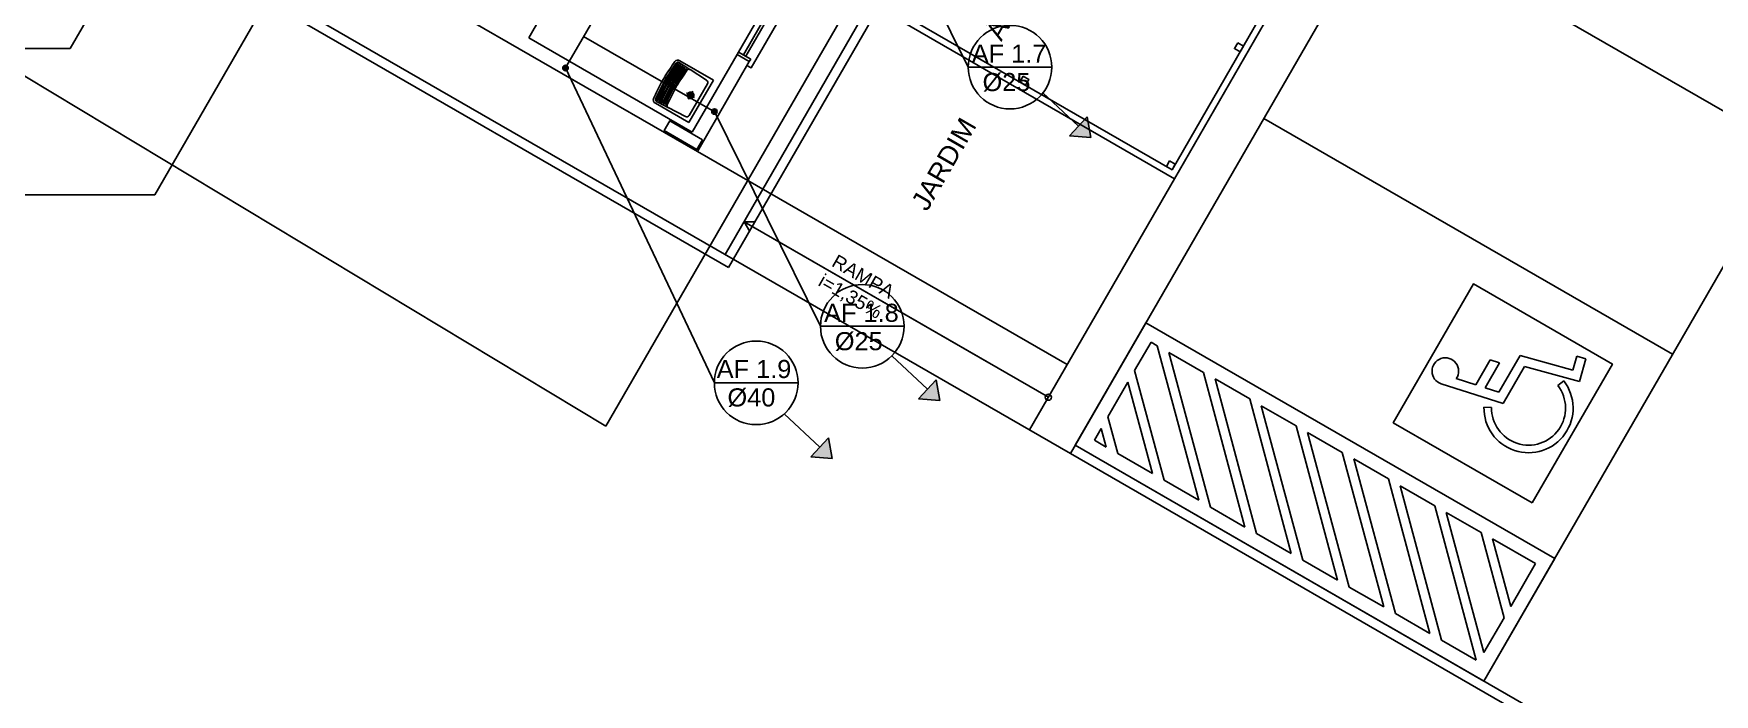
# Model space of a CAD drawing. Extents: x 354 to 566, y 99 to 173.
# Drawn here: x 452.73 to 470.54, y 113.85 to 120.85 of the extents above; entities that cross this region are included whole.
import ezdxf

# ---------------------------------------------------------------- set-up
doc = ezdxf.new("R2010")
doc.units = 0
doc.header["$MEASUREMENT"] = 0
doc.linetypes.add('TRACEJADO_G', pattern=[0.375, 0.25, -0.125])
doc.layers.get('0').update_dxf_attribs({"linetype": 'CONTINUOUS'})
for name, color, linetype in [('A-JANEL', 3, 'CONTINUOUS'), ('A-PAREDE', 5, 'CONTINUOUS'), ('A-PISOS-CTEL', 2, 'TRACEJADO_G'), ('A-PISOS-NIVEL', 1, 'CONTINUOUS'), ('A-WCCOZ', 7, 'CONTINUOUS'), ('ARQ-BNC-VISTA', 1, 'CONTINUOUS'), ('ARQ-ESQ-VISTA1', 2, 'CONTINUOUS'), ('ARQ-PIS-VISTA', 8, 'CONTINUOUS'), ('ARQ-TXT-1_050', 2, 'CONTINUOUS'), ('ARQ-TXT-1_075', 2, 'CONTINUOUS'), ('DISTRIBUIÇÃO', 4, 'CONTINUOUS'), ('ESG-GERAL', 7, 'CONTINUOUS'), ('INST', 1, 'CONTINUOUS'), ('TEXTO', 3, 'CONTINUOUS')]:
    doc.layers.add(name, color=color, linetype=linetype)
doc.styles.add('ESC-50-A20', font='arial.ttf', dxfattribs={"height": 0.1})

# ---------------------------------------------------------------- blocks, each defined once
blk = doc.blocks.new('Paraplegico')
for p, q in [((134, 171.8), (119.2, 239.1)), ((136.5, 206.8), (131.9, 228.1)), ((136.5, 206.8), (167.2, 206.8)), ((138.7, 196.8), (169.4, 196.8)), ((142, 181.8), (138.7, 196.8)), ((169.4, 196.8), (167.2, 206.8)), ((124.1, 180.5), (120.3, 187.6)), ((142, 181.8), (186.9, 181.8)), ((186.9, 181.8), (201.5, 125.6)), ((134, 171.8), (179.2, 171.8)), ((179.2, 171.8), (194.3, 113.5)), ((179.3, 131.3), (186.7, 128.3)), ((216.3, 129.2), (201.5, 125.6)), ((216.3, 129.2), (218.8, 119.6)), ((218.8, 119.6), (194.3, 113.5))]:
    blk.add_line(p, q)
for centre, radius, start, end in [((133, 242.1), 14.1, 265.5481, 192.3635), ((143, 146.1), 47.2, 118.7728, 337.7713), ((143, 146.1), 39.2, 118.7728, 337.7713)]:
    blk.add_arc(centre, radius, start, end)

msp = doc.modelspace()

# ---------------------------------------------------------------- hatches: boundary and pattern name
at = {"layer": 'A-WCCOZ'}
h = msp.add_hatch(color=3, dxfattribs=at)
h.paths.add_polyline_path([(458.355, 120.465, 0.57735), (458.398, 120.49, 0.267949), (458.384, 120.515)])
h.paths.add_polyline_path([(458.384, 120.515, 0.57735), (458.34, 120.49, 0.267949), (458.355, 120.465)])
h = msp.add_hatch(color=3, dxfattribs=at)
h.paths.add_polyline_path([(459.932, 120.003, 0.57735), (459.976, 120.028, 0.267949), (459.961, 120.053)])
h.paths.add_polyline_path([(459.961, 120.053, 0.57735), (459.918, 120.028, 0.267949), (459.932, 120.003)])
at = {"layer": 'INST'}
for points in [[(463.896, 119.973), (463.709, 119.771), (463.935, 119.752)], [(462.296, 117.185), (462.109, 116.983), (462.335, 116.964)], [(461.156, 116.57), (460.969, 116.369), (461.195, 116.349)]]:
    msp.add_hatch(color=2, dxfattribs=at).paths.add_polyline_path(points)

# ---------------------------------------------------------------- linework, layer by layer
at = {"color": 251}
for p, q in [((464.794, 119.412), (466.271, 121.972)), ((464.82, 119.316), (466.332, 121.937)), ((461.596, 121.176), (464.82, 119.316)), ((461.631, 121.236), (464.794, 119.412))]:
    msp.add_line(p, q, dxfattribs=at)
at = {"layer": 'A-JANEL', "color": 251}
msp.add_line((460.316, 120.558), (460.186, 120.633), dxfattribs=at)
at = {"layer": 'A-PAREDE', "color": 251}
for p, q in [((459.767, 119.605), (455.652, 121.979)), ((459.712, 119.81), (457.979, 120.809)), ((460.186, 120.633), (459.712, 119.81)), ((460.316, 120.558), (459.767, 119.605)), ((460.316, 120.558), (460.186, 120.633))]:
    msp.add_line(p, q, dxfattribs=at)
msp.add_lwpolyline([(459.821, 119.73), (459.475, 119.93), (459.415, 119.826), (459.761, 119.626)], close=True, dxfattribs=at)
at = {"layer": 'A-PISOS-CTEL', "color": 251, "linetype": 'TRACEJADO_G', "ltscale": 150}
msp.add_lwpolyline([(453.08, 122.423), (461.849, 137.625), (468.865, 133.578), (460.097, 118.376)], close=True, dxfattribs=at)
at = {"layer": 'A-PISOS-NIVEL', "color": 251}
for p, q in [((463.717, 116.403), (469.463, 126.365)), ((473.794, 123.866), (468.098, 113.991)), ((454.011, 122.236), (453.122, 120.696)), ((471.346, 119.622), (467.015, 122.12)), ((454.017, 119.146), (455.252, 121.286)), ((455.252, 121.286), (463.717, 116.403)), ((461.596, 121.176), (460.46, 119.205)), ((453.122, 120.696), (450.247, 120.696)), ((470.097, 117.456), (465.766, 119.954)), ((459.767, 119.605), (463.684, 117.346)), ((464.82, 119.316), (463.284, 116.653)), ((454.017, 119.146), (450.247, 119.146)), ((460.46, 119.205), (460.06, 118.513)), ((460.26, 118.859), (463.484, 116.999)), ((472.163, 111.647), (463.767, 116.49)), ((472.113, 111.56), (463.717, 116.403))]:
    msp.add_line(p, q, dxfattribs=at)
for points in [[(465.49, 120.757), (465.455, 120.696), (465.515, 120.661), (465.55, 120.722), (465.49, 120.757)], [(463.217, 120.402), (463.182, 120.342), (463.243, 120.307), (463.278, 120.367), (463.217, 120.402)], [(464.769, 119.507), (464.734, 119.447), (464.794, 119.412), (464.829, 119.472), (464.769, 119.507)]]:
    msp.add_lwpolyline(points, dxfattribs=at)
at = {"layer": 'ARQ-BNC-VISTA', "color": 251}
for p, q in [((459.654, 120.495), (459.571, 120.548)), ((459.58, 120.567), (459.937, 120.361)), ((459.387, 120.34), (459.403, 120.369)), ((459.42, 120.398), (459.403, 120.369)), ((459.436, 120.386), (459.421, 120.359)), ((459.448, 120.377), (459.434, 120.352)), ((459.462, 120.367), (459.448, 120.343)), ((459.654, 120.495), (459.691, 120.471)), ((459.655, 120.462), (459.658, 120.467)), ((459.862, 120.362), (459.688, 120.473)), ((459.405, 120.332), (459.421, 120.359)), ((459.419, 120.326), (459.434, 120.352)), ((459.434, 120.319), (459.448, 120.343)), ((459.443, 120.315), (459.457, 120.338)), ((459.47, 120.361), (459.457, 120.338)), ((459.459, 120.309), (459.471, 120.33)), ((459.468, 120.305), (459.48, 120.325)), ((459.484, 120.351), (459.471, 120.33)), ((459.492, 120.345), (459.48, 120.325)), ((459.483, 120.298), (459.494, 120.317)), ((459.492, 120.294), (459.503, 120.312)), ((459.505, 120.336), (459.494, 120.317)), ((459.513, 120.33), (459.503, 120.312)), ((459.507, 120.287), (459.517, 120.304)), ((459.526, 120.32), (459.517, 120.304)), ((459.518, 120.283), (459.527, 120.298)), ((459.535, 120.313), (459.527, 120.298)), ((459.533, 120.276), (459.541, 120.29)), ((459.549, 120.303), (459.541, 120.29)), ((459.737, 120.177), (459.652, 120.226)), ((459.67, 120.159), (459.694, 120.201)), ((459.937, 120.361), (459.677, 119.911)), ((459.872, 120.322), (459.679, 119.987)), ((459.719, 120.244), (459.694, 120.201)), ((459.321, 120.117), (459.677, 119.911)), ((459.42, 120.089), (459.333, 120.135)), ((459.42, 120.089), (459.459, 120.069)), ((459.449, 120.105), (459.446, 120.1)), ((459.639, 119.975), (459.456, 120.07))]:
    msp.add_line(p, q, dxfattribs=at)
for centre, radius, start, end in [((464.685, 116.989), 6.272, 145.3086, 147.0756), ((459.559, 120.53), 0.043, 59.4761, 137.4312), ((459.559, 120.529), 0.0225, 57.5313, 145.3733), ((464.685, 116.989), 6.252, 145.3733, 147.0864), ((464.685, 116.989), 6.237, 145.3733, 147.0945), ((464.685, 116.989), 6.221, 145.3733, 147.1035), ((464.685, 116.989), 6.21, 145.3733, 147.1092), ((464.685, 116.989), 6.194, 145.3733, 147.1184), ((464.685, 116.989), 6.184, 145.3733, 147.1239), ((464.685, 116.989), 6.167, 145.3733, 147.1331), ((464.685, 116.989), 6.157, 145.3733, 147.1387), ((464.685, 116.989), 6.141, 145.3733, 147.1479), ((464.685, 116.989), 6.129, 145.3733, 147.1543), ((464.685, 116.989), 6.113, 145.3733, 147.1637), ((459.559, 120.529), 0.00825, 322.2965, 148.4501), ((459.582, 120.514), 0.00847, 316.4696, 154.277), ((459.605, 120.5), 0.00855, 309.8437, 160.9029), ((459.626, 120.485), 0.00857, 309.4878, 161.2588), ((459.649, 120.469), 0.00851, 337.8973, 159.6621), ((459.676, 120.454), 0.0225, 57.5313, 145.0181), ((464.974, 117.49), 6.272, 152.97, 154.737), ((464.974, 117.49), 6.252, 152.9592, 154.6723), ((464.974, 117.49), 6.237, 152.9511, 154.6723), ((464.974, 117.49), 6.221, 152.9421, 154.6723), ((464.974, 117.49), 6.21, 152.9364, 154.6723), ((464.974, 117.49), 6.194, 152.9272, 154.6723), ((464.974, 117.49), 6.184, 152.9216, 154.6723), ((464.974, 117.49), 6.167, 152.9125, 154.6723), ((464.974, 117.49), 6.157, 152.9069, 154.6723), ((464.974, 117.49), 6.141, 152.8977, 154.6723), ((464.974, 117.49), 6.129, 152.8913, 154.6723), ((464.974, 117.49), 6.113, 152.8819, 154.6723), ((459.694, 120.201), 0.0341, 150.0228, 330.0228), ((459.694, 120.201), 0.0341, 150.0228, 330.0228), ((459.694, 120.201), 0.0341, 330.0228, 150.0228), ((459.694, 120.201), 0.0341, 330.0228, 150.0228), ((459.694, 120.201), 0.0219, 150.0228, 330.0228), ((459.694, 120.201), 0.0219, 150.0228, 330.0228), ((459.694, 120.201), 0.0219, 330.0228, 150.0228), ((459.694, 120.201), 0.0219, 330.0228, 150.0228), ((459.846, 120.337), 0.03, 330.0228, 57.5313), ((459.342, 120.154), 0.043, 162.6144, 240.5695), ((459.343, 120.155), 0.0225, 154.6723, 242.5143), ((459.343, 120.154), 0.00825, 151.5955, 337.7491), ((459.367, 120.142), 0.00847, 145.7686, 343.576), ((459.391, 120.129), 0.00855, 139.1427, 350.2019), ((459.415, 120.118), 0.00857, 138.7868, 350.5578), ((459.44, 120.106), 0.00851, 140.3834, 322.1483), ((459.467, 120.09), 0.0225, 155.0275, 242.5143), ((459.653, 120.002), 0.03, 242.5143, 330.0228)]:
    msp.add_arc(centre, radius, start, end, dxfattribs=at)
at = {"layer": 'ARQ-ESQ-VISTA1', "color": 251}
for p, q in [((460.771, 121.647), (460.201, 120.659)), ((460.253, 120.629), (460.823, 121.617)), ((460.279, 120.614), (460.849, 121.602)), ((458.229, 121.243), (457.979, 120.809))]:
    msp.add_line(p, q, dxfattribs=at)
msp.add_lwpolyline([(460.291, 120.515), (460.335, 120.49), (460.984, 121.616), (460.941, 121.641)], dxfattribs=at)
msp.add_lwpolyline([(460.331, 120.584), (460.316, 120.558), (460.186, 120.633), (460.201, 120.659)], close=True, dxfattribs=at)
at = {"layer": 'ARQ-PIS-VISTA', "color": 251}
for p, q in [((468.848, 115.291), (464.516, 117.789)), ((464.572, 117.584), (464.398, 117.282)), ((464.638, 117.546), (464.572, 117.584)), ((464.638, 117.546), (465.077, 115.907)), ((465.128, 117.263), (464.76, 117.475)), ((464.76, 117.475), (465.2, 115.836)), ((464.327, 117.16), (464.115, 116.792)), ((464.327, 117.16), (464.587, 116.19)), ((464.398, 117.282), (464.71, 116.119)), ((465.128, 117.263), (465.567, 115.624)), ((465.618, 116.981), (465.25, 117.193)), ((465.25, 117.193), (465.69, 115.554)), ((465.618, 116.981), (466.057, 115.342)), ((466.108, 116.698), (465.74, 116.91)), ((465.74, 116.91), (466.18, 115.271)), ((464.044, 116.67), (463.972, 116.545)), ((464.044, 116.67), (464.097, 116.472)), ((464.115, 116.792), (464.22, 116.402)), ((466.108, 116.698), (466.547, 115.059)), ((466.598, 116.415), (466.23, 116.627)), ((466.23, 116.627), (466.67, 114.988)), ((463.972, 116.545), (464.097, 116.472)), ((464.22, 116.402), (464.587, 116.19)), ((466.598, 116.415), (467.037, 114.776)), ((467.088, 116.133), (466.72, 116.345)), ((466.72, 116.345), (467.16, 114.706)), ((464.71, 116.119), (465.077, 115.907)), ((467.088, 116.133), (467.527, 114.494)), ((467.578, 115.85), (467.21, 116.062)), ((467.21, 116.062), (467.65, 114.423)), ((465.2, 115.836), (465.567, 115.624)), ((467.578, 115.85), (468.017, 114.211)), ((468.068, 115.567), (467.7, 115.779)), ((467.7, 115.779), (468.099, 114.293)), ((468.068, 115.567), (468.311, 114.661)), ((465.69, 115.554), (466.057, 115.342)), ((468.643, 115.236), (468.19, 115.497)), ((468.19, 115.497), (468.382, 114.783)), ((466.18, 115.271), (466.547, 115.059)), ((468.382, 114.783), (468.643, 115.236)), ((466.67, 114.988), (467.037, 114.776)), ((467.16, 114.706), (467.527, 114.494)), ((468.311, 114.661), (468.099, 114.293)), ((467.65, 114.423), (468.017, 114.211))]:
    msp.add_line(p, q, dxfattribs=at)
for points in [[(462.852, 117.364), (460.26, 118.859), (460.379, 118.858)], [(462.852, 117.364), (460.26, 118.859), (460.32, 118.757)]]:
    msp.add_lwpolyline(points, dxfattribs=at)
for points in [[(468.61, 115.879), (469.459, 117.352), (467.987, 118.201), (467.137, 116.729)], [(464.516, 117.789), (463.767, 116.49), (468.098, 113.991), (468.848, 115.291)]]:
    msp.add_lwpolyline(points, close=True, dxfattribs=at)
msp.add_circle((463.484, 116.999), 0.0321, dxfattribs=at)
at = {"layer": 'DISTRIBUIÇÃO', "linetype": 'Continuous'}
for p, q in [((466.129, 133.947), (458.384, 120.515)), ((468.488, 133.484), (458.795, 116.694)), ((458.795, 116.694), (437.396, 129.579)), ((459.947, 120.026), (458.561, 120.825))]:
    msp.add_line(p, q, dxfattribs=at)
at = {"layer": 'ESG-GERAL', "color": 2}
for p, q in [((461.525, 122.764), (462.635, 120.499)), ((458.369, 120.49), (459.946, 117.152)), ((462.635, 120.499), (463.521, 120.499)), ((459.947, 120.028), (461.07, 117.752)), ((461.07, 117.752), (461.956, 117.752)), ((459.946, 117.152), (460.832, 117.152))]:
    msp.add_line(p, q, dxfattribs=at)
for centre in [(463.078, 120.499), (461.513, 117.752), (460.389, 117.152)]:
    msp.add_circle(centre, 0.443, dxfattribs=at)
at = {"layer": 'INST', "color": 2}
for p, q in [((463.426, 120.225), (463.804, 119.874)), ((463.896, 119.973), (463.709, 119.771)), ((463.935, 119.752), (463.896, 119.973)), ((463.935, 119.752), (463.709, 119.771)), ((461.826, 117.438), (462.204, 117.086)), ((462.296, 117.185), (462.109, 116.983)), ((462.335, 116.964), (462.296, 117.185)), ((462.335, 116.964), (462.109, 116.983)), ((460.686, 116.823), (461.064, 116.471)), ((461.156, 116.57), (460.969, 116.369)), ((461.195, 116.349), (461.156, 116.57)), ((461.195, 116.349), (460.969, 116.369))]:
    msp.add_line(p, q, dxfattribs=at)
at = {"layer": 'TEXTO', "color": 3, "linetype": 'Continuous'}
for centre in [(458.369, 120.49), (459.947, 120.028)]:
    msp.add_circle(centre, 0.029, dxfattribs=at)

# ---------------------------------------------------------------- block references
at = {"layer": 'ARQ-PIS-VISTA', "color": 251, "xscale": 0.01, "yscale": 0.01, "zscale": 0.01, "rotation": 60.02279565092205}
msp.add_blockref('Paraplegico', (469.122, 114.915), dxfattribs=at)

# ---------------------------------------------------------------- texts
at = {"layer": 'ARQ-TXT-1_050', "color": 251, "char_height": 0.2048, "attachment_point": 1, "rotation": 60.0228, "style": 'ESC-50-A20'}
for s, insert in [('\\pi1.1607;ÁREA DE SERVIÇO \\P\\pi1.8014;EXTERNA       ', (462.228, 119.861)), ('\\pi1.9481;JARDIM       ', (461.048, 117.375))]:
    msp.add_mtext_dynamic_manual_height_columns(s, width=4.46064, gutter_width=1, heights=[0], dxfattribs=dict(at, insert=insert))
at = {"layer": 'ARQ-TXT-1_075', "style": 'ESC-50-A20'}
for s, p in [('AF 1.7', (462.673, 120.546)), ('%%C25', (462.787, 120.245)), ('AF 1.8', (461.109, 117.799)), ('%%C25', (461.222, 117.498)), ('AF 1.9', (459.971, 117.203)), ('%%C40', (460.085, 116.902))]:
    msp.add_text(s, height=0.192, dxfattribs=at).set_placement(p)
at = {"layer": 'ARQ-TXT-1_075', "color": 251, "char_height": 0.144, "attachment_point": 1, "rotation": 330.114, "style": 'ESC-50-A20'}
for s, insert in [('\\pi1.2216;RAMPA', (460.19, 119.13)), ('i=1,35%', (461.106, 118.315))]:
    msp.add_mtext_dynamic_manual_height_columns(s, width=3.14305, gutter_width=0.5, heights=[0], dxfattribs=dict(at, insert=insert))

doc.saveas('drawing.dxf')
